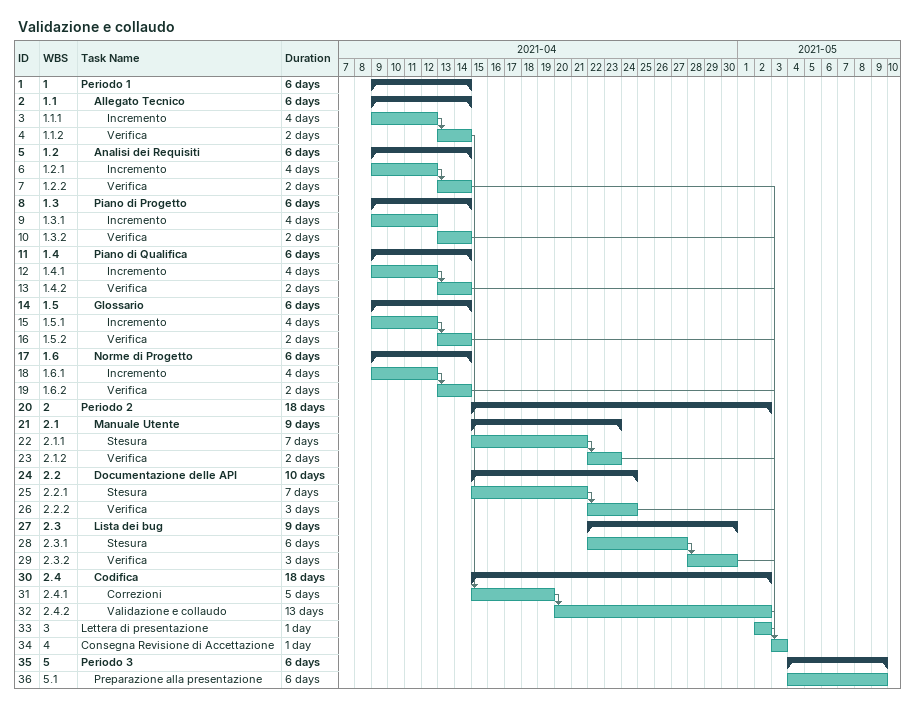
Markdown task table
Validazione e collaudo

| ID | WBS | Task | Duration | Start | Finish | Predecessors |
|---|---|---|---|---|---|---|
| 1 | 1 | **Periodo 1** | 6d | 2021-04-09 | 2021-04-14 |  |
| 2 | 1.1 | **Allegato Tecnico** | 6d | 2021-04-09 | 2021-04-14 |  |
| 3 | 1.1.1 | Incremento | 4d | 2021-04-09 | 2021-04-12 |  |
| 4 | 1.1.2 | Verifica | 2d | 2021-04-13 | 2021-04-14 | 3 |
| 5 | 1.2 | **Analisi dei Requisiti** | 6d | 2021-04-09 | 2021-04-14 |  |
| 6 | 1.2.1 | Incremento | 4d | 2021-04-09 | 2021-04-12 |  |
| 7 | 1.2.2 | Verifica | 2d | 2021-04-13 | 2021-04-14 | 6 |
| 8 | 1.3 | **Piano di Progetto** | 6d | 2021-04-09 | 2021-04-14 |  |
| 9 | 1.3.1 | Incremento | 4d | 2021-04-09 | 2021-04-12 |  |
| 10 | 1.3.2 | Verifica | 2d | 2021-04-13 | 2021-04-14 |  |
| 11 | 1.4 | **Piano di Qualifica** | 6d | 2021-04-09 | 2021-04-14 |  |
| 12 | 1.4.1 | Incremento | 4d | 2021-04-09 | 2021-04-12 |  |
| 13 | 1.4.2 | Verifica | 2d | 2021-04-13 | 2021-04-14 | 12 |
| 14 | 1.5 | **Glossario** | 6d | 2021-04-09 | 2021-04-14 |  |
| 15 | 1.5.1 | Incremento | 4d | 2021-04-09 | 2021-04-12 |  |
| 16 | 1.5.2 | Verifica | 2d | 2021-04-13 | 2021-04-14 | 15 |
| 17 | 1.6 | **Norme di Progetto** | 6d | 2021-04-09 | 2021-04-14 |  |
| 18 | 1.6.1 | Incremento | 4d | 2021-04-09 | 2021-04-12 |  |
| 19 | 1.6.2 | Verifica | 2d | 2021-04-13 | 2021-04-14 | 18 |
| 20 | 2 | **Periodo 2** | 18d | 2021-04-15 | 2021-05-02 |  |
| 21 | 2.1 | **Manuale Utente** | 9d | 2021-04-15 | 2021-04-23 |  |
| 22 | 2.1.1 | Stesura | 7d | 2021-04-15 | 2021-04-21 |  |
| 23 | 2.1.2 | Verifica | 2d | 2021-04-22 | 2021-04-23 | 22 |
| 24 | 2.2 | **Documentazione delle API** | 10d | 2021-04-15 | 2021-04-24 |  |
| 25 | 2.2.1 | Stesura | 7d | 2021-04-15 | 2021-04-21 |  |
| 26 | 2.2.2 | Verifica | 3d | 2021-04-22 | 2021-04-24 | 25 |
| 27 | 2.3 | **Lista dei bug** | 9d | 2021-04-22 | 2021-04-30 |  |
| 28 | 2.3.1 | Stesura | 6d | 2021-04-22 | 2021-04-27 |  |
| 29 | 2.3.2 | Verifica | 3d | 2021-04-28 | 2021-04-30 | 28 |
| 30 | 2.4 | **Codifica** | 18d | 2021-04-15 | 2021-05-02 |  |
| 31 | 2.4.1 | Correzioni | 5d | 2021-04-15 | 2021-04-19 | 4 |
| 32 | 2.4.2 | Validazione e collaudo | 13d | 2021-04-20 | 2021-05-02 | 31 |
| 33 | 3 | Lettera di presentazione | 1d | 2021-05-02 | 2021-05-02 |  |
| 34 | 4 | Consegna Revisione di Accettazione | 1d | 2021-05-03 | 2021-05-03 | 7, 10, 13, 16, 19, 23, 26, 29, 32, 33 |
| 35 | 5 | **Periodo 3** | 6d | 2021-05-04 | 2021-05-09 |  |
| 36 | 5.1 | Preparazione alla presentazione | 6d | 2021-05-04 | 2021-05-09 |  |
